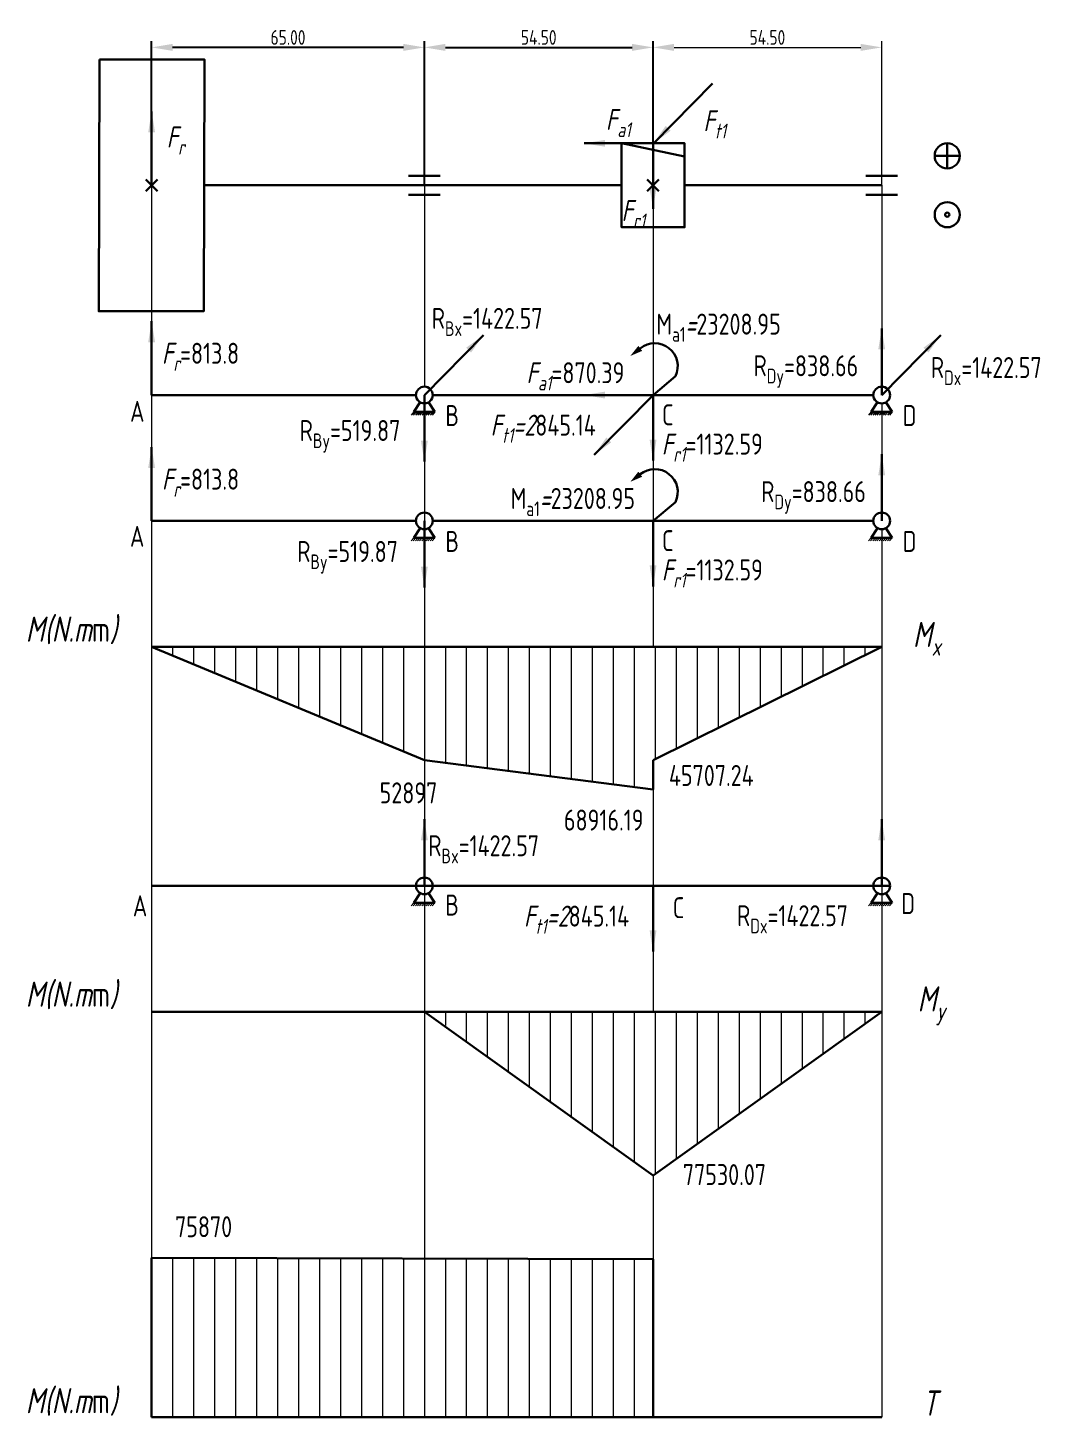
# Model space of a CAD drawing. Header units: millimetres. Extents: x -1216 to -109, y 1015 to 1367.
# Drawn here: x -751.4 to -510.1, y 1018.8 to 1349.9 of the extents above; entities that cross this region are included whole.
import ezdxf

# ---------------------------------------------------------------- set-up
doc = ezdxf.new("R2010")
doc.units = ezdxf.units.MM
doc.header["$MEASUREMENT"] = 0
doc.header["$PDMODE"] = 33
doc.header["$PDSIZE"] = 1
doc.layers.add('AM_0', color=7, linetype='Continuous', lineweight=30)
doc.layers.add('AM_4', color=3, linetype='Continuous', lineweight=15)
doc.styles.get("Standard").update_dxf_attribs({"font": 'tcvn+7284-2003i.ttf', "width": 0.8, "height": 3.5})
doc.styles.add('VKT', font='tcvn+7284-2003i.ttf', dxfattribs={"width": 0.8, "height": 3.5})
doc.dimstyles.new('MyTemplate', dxfattribs={"dimtxt": 3.5, "dimasz": 5, "dimexe": 1.5, "dimexo": 0, "dimtad": 1, "dimtoh": 1, "dimzin": 0, "dimdsep": 46, "dimtxsty": 'Standard', "dimcen": 5, "dimclrd": 3, "dimclre": 3, "dimclrt": 1, "dimadec": 0, "dimazin": 0, "dimtfac": 1, "dimtofl": 0, "dimtmove": 0, "dimatfit": 3, "dimfxl": 1, "dimtolj": 1, "dimtzin": 0, "dimlwd": -1, "dimlwe": -1, "dimarcsym": 0})

# ---------------------------------------------------------------- blocks, each defined once
blk = doc.blocks.new('*D8')
at = {"color": 3, "transparency": 16777216}
for p, q in [((-656.84, 1312.41), (-656.84, 1346.77)), ((-651.84, 1345.27), (-607.34, 1345.27)), ((-602.34, 1312.41), (-602.34, 1346.77))]:
    blk.add_line(p, q, dxfattribs=at)
for points in [[(-651.84, 1346.11), (-651.84, 1344.44), (-656.84, 1345.27)], [(-607.34, 1346.11), (-607.34, 1344.44), (-602.34, 1345.27)]]:
    blk.add_solid(points, dxfattribs=at)
at = {"layer": 'Defpoints', "color": 0, "transparency": 16777216}
for p in [(-602.34, 1345.27), (-656.84, 1312.41), (-602.34, 1312.41)]:
    blk.add_point(p, dxfattribs=at)
at = {"color": 1, "transparency": 16777216, "insert": (-629.59, 1347.65), "char_height": 3.5, "attachment_point": 5}
blk.add_mtext('\\A1;54.50', dxfattribs=at)
blk = doc.blocks.new('*D12')
at = {"color": 3, "transparency": 16777216}
for p, q in [((-721.84, 1312.41), (-721.84, 1346.77)), ((-661.84, 1345.27), (-716.84, 1345.27)), ((-656.84, 1312.41), (-656.84, 1346.77))]:
    blk.add_line(p, q, dxfattribs=at)
for points in [[(-716.84, 1346.11), (-716.84, 1344.44), (-721.84, 1345.27)], [(-661.84, 1346.11), (-661.84, 1344.44), (-656.84, 1345.27)]]:
    blk.add_solid(points, dxfattribs=at)
at = {"layer": 'Defpoints', "color": 0, "transparency": 16777216}
for p in [(-721.84, 1345.27), (-721.84, 1312.41), (-656.84, 1312.41)]:
    blk.add_point(p, dxfattribs=at)
at = {"color": 1, "transparency": 16777216, "insert": (-689.34, 1347.65), "char_height": 3.5, "attachment_point": 5}
blk.add_mtext('\\A1;65.00', dxfattribs=at)
blk = doc.blocks.new('*D13')
at = {"layer": 'AM_4', "color": 3, "transparency": 16777216}
for p, q in [((-602.34, 1312.41), (-602.34, 1346.77)), ((-597.34, 1345.27), (-552.84, 1345.27)), ((-547.84, 1312.41), (-547.84, 1346.77))]:
    blk.add_line(p, q, dxfattribs=at)
for points in [[(-597.34, 1346.11), (-597.34, 1344.44), (-602.34, 1345.27)], [(-552.84, 1346.11), (-552.84, 1344.44), (-547.84, 1345.27)]]:
    blk.add_solid(points, dxfattribs=at)
at = {"layer": 'Defpoints', "color": 0, "transparency": 16777216}
for p in [(-547.84, 1345.27), (-602.34, 1312.41), (-547.84, 1312.41)]:
    blk.add_point(p, dxfattribs=at)
at = {"layer": 'AM_4', "color": 1, "transparency": 16777216, "insert": (-575.09, 1347.65), "char_height": 3.5, "attachment_point": 5}
blk.add_mtext('\\A1;54.50', dxfattribs=at)

msp = doc.modelspace()

# ---------------------------------------------------------------- linework, layer by layer
at = {"layer": 'AM_0'}
for p, q in [((-609.84, 1322.41), (-594.84, 1319.302)), ((-532.22, 1316.425), (-532.22, 1322.425)), ((-529.22, 1319.425), (-535.22, 1319.425)), ((-720.426, 1313.824), (-723.254, 1310.995)), ((-723.254, 1313.824), (-720.426, 1310.995)), ((-709.34, 1312.41), (-656.84, 1312.41)), ((-660.59, 1314.66), (-653.09, 1314.66)), ((-656.84, 1312.41), (-609.84, 1312.41)), ((-600.926, 1313.824), (-603.754, 1310.995)), ((-603.754, 1313.824), (-600.926, 1310.995)), ((-594.84, 1312.41), (-547.84, 1312.41)), ((-551.59, 1314.66), (-544.09, 1314.66)), ((-660.59, 1310.16), (-653.09, 1310.16)), ((-551.59, 1310.16), (-544.09, 1310.16)), ((-721.84, 1262.41), (-658.84, 1262.41)), ((-654.84, 1262.41), (-549.84, 1262.41)), ((-657.857, 1260.687), (-659.34, 1258.41)), ((-655.823, 1260.687), (-654.34, 1258.41)), ((-548.857, 1260.687), (-550.34, 1258.41)), ((-546.823, 1260.687), (-545.34, 1258.41)), ((-659.34, 1258.41), (-654.34, 1258.41)), ((-658.84, 1258.41), (-659.34, 1258.41)), ((-658.34, 1258.41), (-658.84, 1258.41)), ((-658.34, 1258.41), (-657.84, 1258.41)), ((-657.84, 1258.41), (-657.34, 1258.41)), ((-657.34, 1258.41), (-656.84, 1258.41)), ((-656.84, 1258.41), (-656.34, 1258.41)), ((-656.34, 1258.41), (-655.84, 1258.41)), ((-655.34, 1258.41), (-654.84, 1258.41)), ((-654.84, 1258.41), (-654.34, 1258.41)), ((-550.34, 1258.41), (-545.34, 1258.41)), ((-549.84, 1258.41), (-550.34, 1258.41)), ((-549.34, 1258.41), (-549.84, 1258.41)), ((-549.34, 1258.41), (-548.84, 1258.41)), ((-548.84, 1258.41), (-548.34, 1258.41)), ((-548.34, 1258.41), (-547.84, 1258.41)), ((-547.84, 1258.41), (-547.34, 1258.41)), ((-547.34, 1258.41), (-546.84, 1258.41)), ((-546.34, 1258.41), (-545.84, 1258.41)), ((-545.84, 1258.41), (-545.34, 1258.41)), ((-721.84, 1232.41), (-658.84, 1232.41)), ((-654.84, 1232.41), (-549.84, 1232.41)), ((-657.857, 1230.687), (-659.34, 1228.41)), ((-655.823, 1230.687), (-654.34, 1228.41)), ((-548.857, 1230.687), (-550.34, 1228.41)), ((-546.823, 1230.687), (-545.34, 1228.41)), ((-659.34, 1228.41), (-654.34, 1228.41)), ((-658.84, 1228.41), (-659.34, 1228.41)), ((-658.34, 1228.41), (-658.84, 1228.41)), ((-658.34, 1228.41), (-657.84, 1228.41)), ((-657.84, 1228.41), (-657.34, 1228.41)), ((-657.34, 1228.41), (-656.84, 1228.41)), ((-656.84, 1228.41), (-656.34, 1228.41)), ((-656.34, 1228.41), (-655.84, 1228.41)), ((-655.34, 1228.41), (-654.84, 1228.41)), ((-654.84, 1228.41), (-654.34, 1228.41)), ((-550.34, 1228.41), (-545.34, 1228.41)), ((-549.84, 1228.41), (-550.34, 1228.41)), ((-549.34, 1228.41), (-549.84, 1228.41)), ((-549.34, 1228.41), (-548.84, 1228.41)), ((-548.84, 1228.41), (-548.34, 1228.41)), ((-548.34, 1228.41), (-547.84, 1228.41)), ((-547.84, 1228.41), (-547.34, 1228.41)), ((-547.34, 1228.41), (-546.84, 1228.41)), ((-546.34, 1228.41), (-545.84, 1228.41)), ((-545.84, 1228.41), (-545.34, 1228.41)), ((-721.84, 1202.41), (-547.84, 1202.41)), ((-656.84, 1175.41), (-721.84, 1202.41)), ((-602.34, 1175.41), (-547.84, 1202.41)), ((-602.34, 1168.41), (-656.84, 1175.41)), ((-602.34, 1168.41), (-602.34, 1175.41)), ((-545.84, 1145.41), (-721.84, 1145.41)), ((-657.857, 1143.687), (-659.34, 1141.41)), ((-655.823, 1143.687), (-654.34, 1141.41)), ((-548.857, 1143.687), (-550.34, 1141.41)), ((-546.823, 1143.687), (-545.34, 1141.41)), ((-659.34, 1141.41), (-654.34, 1141.41)), ((-658.84, 1141.41), (-659.34, 1141.41)), ((-658.34, 1141.41), (-658.84, 1141.41)), ((-658.34, 1141.41), (-657.84, 1141.41)), ((-657.84, 1141.41), (-657.34, 1141.41)), ((-657.34, 1141.41), (-656.84, 1141.41)), ((-656.84, 1141.41), (-656.34, 1141.41)), ((-656.34, 1141.41), (-655.84, 1141.41)), ((-655.34, 1141.41), (-654.84, 1141.41)), ((-654.84, 1141.41), (-654.34, 1141.41)), ((-550.34, 1141.41), (-545.34, 1141.41)), ((-549.84, 1141.41), (-550.34, 1141.41)), ((-549.34, 1141.41), (-549.84, 1141.41)), ((-549.34, 1141.41), (-548.84, 1141.41)), ((-548.84, 1141.41), (-548.34, 1141.41)), ((-548.34, 1141.41), (-547.84, 1141.41)), ((-547.84, 1141.41), (-547.34, 1141.41)), ((-547.34, 1141.41), (-546.84, 1141.41)), ((-546.34, 1141.41), (-545.84, 1141.41)), ((-545.84, 1141.41), (-545.34, 1141.41)), ((-721.84, 1115.41), (-547.84, 1115.41)), ((-656.84, 1115.41), (-651.84, 1115.41)), ((-602.34, 1076.41), (-656.84, 1115.41)), ((-654.34, 1115.41), (-649.34, 1115.41)), ((-602.34, 1076.41), (-547.84, 1115.41)), ((-721.84, 1018.774), (-721.84, 1056.774)), ((-721.84, 1018.774), (-721.84, 1056.774)), ((-721.84, 1056.774), (-602.34, 1056.41)), ((-602.34, 1056.41), (-602.34, 1018.774)), ((-547.84, 1018.774), (-721.84, 1018.774))]:
    msp.add_line(p, q, dxfattribs=at)
at = {"layer": 'AM_0', "color": 3}
for p, q in [((-602.34, 1262.41), (-596.977, 1266.909)), ((-602.34, 1232.41), (-596.977, 1236.909))]:
    msp.add_line(p, q, dxfattribs=at)
at = {"layer": 'AM_0'}
for points in [[(-734.242, 1342.425), (-709.242, 1342.425), (-709.437, 1282.394), (-734.437, 1282.394)], [(-609.84, 1322.41), (-594.84, 1322.41), (-594.84, 1302.41), (-609.84, 1302.41)]]:
    msp.add_lwpolyline(points, close=True, dxfattribs=at)
at = {"layer": 'AM_0', "color": 3}
for points in [[(-607.761, 1271.716, 0, 1.5, 0), (-605.39, 1273.531, 1.5, 1.5, 0)], [(-607.761, 1241.716, 0, 1.5, 0), (-605.39, 1243.531, 1.5, 1.5, 0)]]:
    msp.add_lwpolyline(points, format="xyseb", dxfattribs=at)
at = {"layer": 'AM_0'}
for centre, radius in [((-532.22, 1319.425), 3), ((-532.22, 1305.394), 3), ((-656.84, 1262.41), 2), ((-547.84, 1262.41), 2), ((-656.84, 1232.41), 2), ((-547.84, 1232.41), 2), ((-656.84, 1145.41), 2), ((-547.84, 1145.41), 2)]:
    msp.add_circle(centre, radius, dxfattribs=at)
at = {"layer": 'AM_0', "color": 3}
for centre in [(-601.934, 1269.266), (-601.934, 1239.266)]:
    msp.add_arc(centre, 5.489, 334.56484, 129.01867, dxfattribs=at)
at = {"layer": 'AM_0'}
msp.add_point((-532.22, 1305.394), dxfattribs=at)
msp.add_point((-532.22, 1305.394), dxfattribs=at)
at = {"layer": 'AM_4'}
for p, q in [((-721.84, 1312.41), (-721.84, 1018.774)), ((-656.84, 1312.41), (-656.84, 1264.41)), ((-602.34, 1312.41), (-602.34, 1202.41)), ((-547.84, 1312.41), (-547.84, 1262.41)), ((-721.84, 1262.41), (-721.84, 1232.41)), ((-656.84, 1260.41), (-656.84, 1202.41)), ((-547.84, 1260.41), (-547.84, 1234.41)), ((-659.34, 1258.41), (-659.983, 1257.643)), ((-658.84, 1258.41), (-659.483, 1257.643)), ((-658.34, 1258.41), (-658.983, 1257.643)), ((-657.84, 1258.41), (-658.483, 1257.643)), ((-657.34, 1258.41), (-657.983, 1257.643)), ((-656.84, 1258.41), (-657.483, 1257.643)), ((-656.34, 1258.41), (-656.983, 1257.643)), ((-655.84, 1258.41), (-656.483, 1257.643)), ((-655.34, 1258.41), (-655.983, 1257.643)), ((-654.84, 1258.41), (-655.483, 1257.643)), ((-654.34, 1258.41), (-654.983, 1257.643)), ((-550.34, 1258.41), (-550.983, 1257.643)), ((-549.84, 1258.41), (-550.483, 1257.643)), ((-549.34, 1258.41), (-549.983, 1257.643)), ((-548.84, 1258.41), (-549.483, 1257.643)), ((-548.34, 1258.41), (-548.983, 1257.643)), ((-547.84, 1258.41), (-548.483, 1257.643)), ((-547.34, 1258.41), (-547.983, 1257.643)), ((-546.84, 1258.41), (-547.483, 1257.643)), ((-546.34, 1258.41), (-546.983, 1257.643)), ((-545.84, 1258.41), (-546.483, 1257.643)), ((-545.34, 1258.41), (-545.983, 1257.643)), ((-547.84, 1230.41), (-547.84, 1018.774)), ((-659.34, 1228.41), (-659.983, 1227.643)), ((-658.84, 1228.41), (-659.483, 1227.643)), ((-658.34, 1228.41), (-658.983, 1227.643)), ((-657.84, 1228.41), (-658.483, 1227.643)), ((-657.34, 1228.41), (-657.983, 1227.643)), ((-656.84, 1228.41), (-657.483, 1227.643)), ((-656.34, 1228.41), (-656.983, 1227.643)), ((-655.84, 1228.41), (-656.483, 1227.643)), ((-655.34, 1228.41), (-655.983, 1227.643)), ((-654.84, 1228.41), (-655.483, 1227.643)), ((-654.34, 1228.41), (-654.983, 1227.643)), ((-550.34, 1228.41), (-550.983, 1227.643)), ((-549.84, 1228.41), (-550.483, 1227.643)), ((-549.34, 1228.41), (-549.983, 1227.643)), ((-548.84, 1228.41), (-549.483, 1227.643)), ((-548.34, 1228.41), (-548.983, 1227.643)), ((-547.84, 1228.41), (-548.483, 1227.643)), ((-547.34, 1228.41), (-547.983, 1227.643)), ((-546.84, 1228.41), (-547.483, 1227.643)), ((-546.34, 1228.41), (-546.983, 1227.643)), ((-545.84, 1228.41), (-546.483, 1227.643)), ((-545.34, 1228.41), (-545.983, 1227.643)), ((-716.84, 1202.41), (-716.84, 1200.333)), ((-711.84, 1202.41), (-711.84, 1198.256)), ((-706.84, 1202.41), (-706.84, 1196.179)), ((-701.84, 1202.41), (-701.84, 1194.102)), ((-696.84, 1202.41), (-696.84, 1192.025)), ((-691.84, 1202.41), (-691.84, 1189.948)), ((-686.84, 1202.41), (-686.84, 1187.871)), ((-681.84, 1202.41), (-681.84, 1185.794)), ((-676.84, 1202.41), (-676.84, 1183.717)), ((-671.84, 1202.41), (-671.84, 1181.64)), ((-666.84, 1202.41), (-666.84, 1179.563)), ((-661.84, 1202.41), (-661.84, 1177.486)), ((-656.84, 1202.41), (-656.84, 1175.41)), ((-651.84, 1202.41), (-651.84, 1174.767)), ((-646.84, 1202.41), (-646.84, 1174.043)), ((-641.84, 1202.41), (-641.84, 1173.483)), ((-636.84, 1202.41), (-636.84, 1172.841)), ((-631.84, 1202.41), (-631.84, 1172.198)), ((-626.84, 1202.41), (-626.84, 1171.556)), ((-621.84, 1202.41), (-621.84, 1170.914)), ((-616.84, 1202.41), (-616.84, 1170.272)), ((-611.84, 1202.41), (-611.84, 1169.63)), ((-606.84, 1202.41), (-606.84, 1168.987)), ((-601.84, 1202.41), (-601.84, 1175.657)), ((-596.84, 1202.41), (-596.84, 1178.134)), ((-591.84, 1202.41), (-591.84, 1180.611)), ((-586.84, 1202.41), (-586.84, 1183.088)), ((-581.84, 1202.41), (-581.84, 1185.565)), ((-576.84, 1202.41), (-576.84, 1188.043)), ((-571.84, 1202.41), (-571.84, 1190.52)), ((-566.84, 1202.41), (-566.84, 1192.997)), ((-561.84, 1202.41), (-561.84, 1195.474)), ((-556.84, 1202.41), (-556.84, 1197.951)), ((-551.84, 1202.41), (-551.84, 1200.428)), ((-656.84, 1175.41), (-656.84, 1145.41)), ((-602.34, 1174.41), (-602.34, 1145.41)), ((-656.84, 1145.41), (-656.84, 1050.667)), ((-602.34, 1145.41), (-602.34, 1115.41)), ((-659.34, 1141.41), (-659.983, 1140.643)), ((-658.84, 1141.41), (-659.483, 1140.643)), ((-658.34, 1141.41), (-658.983, 1140.643)), ((-657.84, 1141.41), (-658.483, 1140.643)), ((-657.34, 1141.41), (-657.983, 1140.643)), ((-656.84, 1141.41), (-657.483, 1140.643)), ((-656.34, 1141.41), (-656.983, 1140.643)), ((-655.84, 1141.41), (-656.483, 1140.643)), ((-655.34, 1141.41), (-655.983, 1140.643)), ((-654.84, 1141.41), (-655.483, 1140.643)), ((-654.34, 1141.41), (-654.983, 1140.643)), ((-550.34, 1141.41), (-550.983, 1140.643)), ((-549.84, 1141.41), (-550.483, 1140.643)), ((-549.34, 1141.41), (-549.983, 1140.643)), ((-548.84, 1141.41), (-549.483, 1140.643)), ((-548.34, 1141.41), (-548.983, 1140.643)), ((-547.84, 1141.41), (-548.483, 1140.643)), ((-547.34, 1141.41), (-547.983, 1140.643)), ((-546.84, 1141.41), (-547.483, 1140.643)), ((-546.34, 1141.41), (-546.983, 1140.643)), ((-545.84, 1141.41), (-546.483, 1140.643)), ((-545.34, 1141.41), (-545.983, 1140.643)), ((-651.84, 1115.41), (-651.84, 1112.1)), ((-646.84, 1115.41), (-646.84, 1108.254)), ((-641.84, 1115.41), (-641.84, 1104.676)), ((-636.84, 1115.41), (-636.84, 1101.098)), ((-631.84, 1115.41), (-631.84, 1097.52)), ((-626.84, 1115.41), (-626.84, 1093.942)), ((-621.84, 1115.41), (-621.84, 1090.364)), ((-616.84, 1115.41), (-616.84, 1086.786)), ((-611.84, 1115.41), (-611.84, 1083.208)), ((-606.84, 1115.41), (-606.84, 1079.63)), ((-601.84, 1115.41), (-601.84, 1076.767)), ((-596.84, 1115.41), (-596.84, 1080.345)), ((-591.84, 1115.41), (-591.84, 1083.923)), ((-586.84, 1115.41), (-586.84, 1087.501)), ((-581.84, 1115.41), (-581.84, 1091.079)), ((-576.84, 1115.41), (-576.84, 1094.657)), ((-571.84, 1115.41), (-571.84, 1098.235)), ((-566.84, 1115.41), (-566.84, 1101.813)), ((-561.84, 1115.41), (-561.84, 1105.391)), ((-556.84, 1115.41), (-556.84, 1108.969)), ((-551.84, 1115.41), (-551.84, 1112.547)), ((-602.34, 1076.41), (-602.34, 1050.536)), ((-716.84, 1056.756), (-716.84, 1018.774)), ((-711.84, 1056.739), (-711.84, 1018.774)), ((-706.84, 1056.721), (-706.84, 1018.774)), ((-701.84, 1056.704), (-701.84, 1018.774)), ((-696.84, 1056.686), (-696.84, 1018.774)), ((-691.84, 1056.669), (-691.84, 1018.774)), ((-686.84, 1056.651), (-686.84, 1018.774)), ((-681.84, 1056.634), (-681.84, 1018.774)), ((-676.84, 1056.616), (-676.84, 1018.774)), ((-671.84, 1056.599), (-671.84, 1018.774)), ((-666.84, 1056.581), (-666.84, 1018.774)), ((-661.84, 1056.564), (-661.84, 1018.774)), ((-656.84, 1056.546), (-656.84, 1018.774)), ((-651.84, 1056.528), (-651.84, 1018.774)), ((-646.84, 1056.528), (-646.84, 1018.774)), ((-641.84, 1056.528), (-641.84, 1018.774)), ((-636.84, 1056.528), (-636.84, 1018.774)), ((-631.84, 1056.528), (-631.84, 1018.774)), ((-626.84, 1056.528), (-626.84, 1018.774)), ((-621.84, 1056.528), (-621.84, 1018.774)), ((-616.84, 1056.528), (-616.84, 1018.774)), ((-611.84, 1056.528), (-611.84, 1018.774)), ((-606.84, 1056.528), (-606.84, 1018.774))]:
    msp.add_line(p, q, dxfattribs=at)

# ---------------------------------------------------------------- texts
at = {"layer": 'AM_0', "attachment_point": 1, "style": 'VKT'}
for s, width, gutter_width, heights, insert, char_height in [('\\A1;{\\fTCVN 7284|b0|i1|c163|p34;F\\H0.7x;\\S^ a1;}', 4.01145, 8.75, [0], (-613.584, 1330.578), 5), ('\\A1;{\\fTCVN 7284|b0|i1|c163|p34;F\\H0.7x;\\S^ t1;}', 4, 8.75, [0], (-590.327, 1330.283), 5), ('\\A1;{\\fTCVN 7284|b0|i1|c163|p34;F\\fTCVN 7284|b0|i1|c0|p34;\\H0.7x;\\S^ r;}', 4.01145, 8.75, [0], (-718.253, 1326.403), 5), ('\\A1;{\\fTCVN 7284|b0|i1|c163|p34;F\\H0.7x;\\S^ r1;}', 4.01145, 8.75, [0], (-609.84, 1308.872), 5), ('\\A1;R{\\H0.7x;\\S^ Bx;}=1422.57', 4.01145, 8.75, [3.43], (-655.075, 1283.193), 5), ('\\A1;M{\\H0.7x;\\S^ a1;\\fTCVN 7284|b0|i1|c163|p34;\\H1.42857x;=}23208.95', 4.01145, 8.75, [3.43], (-601.543, 1281.812), 5), ('\\A1;{\\fTCVN 7284|b0|i1|c163|p34;F\\fTCVN 7284|b0|i1|c0|p34;\\H0.7x;\\S^ r;}=813.8', 4.01145, 8.75, [0], (-719.38, 1274.863), 5), ('\\A1;R{\\H0.7x;\\S^ Dy;}=838.66', 4.01145, 8.75, [3.43], (-578.395, 1271.888), 5), ('\\A1;{\\fTCVN 7284|b0|i1|c163|p34;F\\H0.7x;\\S^ a1;}=870.39', 4.01145, 8.75, [0], (-632.497, 1270.225), 5), ('\\A1;R{\\H0.7x;\\S^ Dx;}=1422.57', 4.01145, 8.75, [3.43], (-536.137, 1271.466), 5), ('A', 4.13379, 6.25, [0], (-726.984, 1261.027), 5), ('B', 4.13379, 6.25, [0], (-651.837, 1260.021), 5), ('C', 4.13379, 6.25, [0], (-600.2, 1260.199), 5), ('D', 4.13379, 6.25, [0], (-542.837, 1260.021), 5), ('\\A1;R{\\H0.7x;\\S^ By;}=519.87', 4.01145, 8.75, [3.43], (-686.566, 1256.455), 5), ('\\A1;{\\fTCVN 7284|b0|i1|c163|p34;F\\H0.7x;\\S^ t1;\\H1.42857x;=2}845.14', 4, 8.75, [0], (-641.05, 1257.727), 5), ('\\A1;{\\fTCVN 7284|b0|i1|c163|p34;F\\H0.7x;\\S^ r1;}=1132.59', 4.01145, 8.75, [0], (-600.254, 1253.219), 5), ('\\A1;{\\fTCVN 7284|b0|i1|c163|p34;F\\fTCVN 7284|b0|i1|c0|p34;\\H0.7x;\\S^ r;}=813.8', 4.01145, 8.75, [0], (-719.38, 1244.863), 5), ('\\A1;R{\\H0.7x;\\S^ Dy;}=838.66', 4.01145, 8.75, [3.43], (-576.575, 1241.887), 5), ('\\A1;M{\\H0.7x;\\S^ a1;\\fTCVN 7284|b0|i1|c163|p34;\\H1.42857x;=}23208.95', 4.01145, 8.75, [3.43], (-636.273, 1240.26), 5), ('A', 4.13379, 6.25, [0], (-727.007, 1231.236), 5), ('B', 4.13379, 6.25, [0], (-651.837, 1230.021), 5), ('C', 4.13379, 6.25, [0], (-600.2, 1230.199), 5), ('D', 4.13379, 6.25, [0], (-542.837, 1230.021), 5), ('\\A1;R{\\H0.7x;\\S^ By;}=519.87', 4.01145, 8.75, [3.43], (-687.152, 1227.62), 5), ('\\A1;{\\fTCVN 7284|b0|i1|c163|p34;F\\H0.7x;\\S^ r1;}=1132.59', 4.01145, 8.75, [0], (-600.254, 1223.219), 5), ('{\\fTCVN 7284|b0|i1|c163|p34;M(N.m}m{\\fTCVN 7284|b0|i1|c163|p34;)}', 22.66969, 17.5, [0], (-751.84, 1209.61), 6), ('\\A1;{\\fTCVN 7284|b0|i1|c163|p34;M\\fTCVN 7284|b0|i1|c0|p34;\\H0.7x;\\S^ x;}', 22.66969, 17.5, [0], (-540.404, 1208.342), 6), ('\\A1;R{\\H0.7x;\\S^ Bx;}=1422.57', 4.01145, 8.75, [3.43], (-655.906, 1157.491), 5), ('A', 4.13379, 6.25, [0], (-726.315, 1143.17), 5), ('B', 4.13379, 6.25, [0], (-651.848, 1143.352), 5), ('C', 4.13379, 6.25, [0], (-597.642, 1142.714), 5), ('D', 4.13379, 6.25, [0], (-543.204, 1143.693), 5), ('\\A1;{\\fTCVN 7284|b0|i1|c163|p34;F\\H0.7x;\\S^ t1;\\H1.42857x;=2}845.14', 4, 8.75, [0], (-633.093, 1140.711), 5), ('\\A1;R{\\H0.7x;\\S^ Dx;}=1422.57', 4.01145, 8.75, [3.43], (-582.317, 1140.814), 5), ('{\\fTCVN 7284|b0|i1|c163|p34;M(N.m}m{\\fTCVN 7284|b0|i1|c163|p34;)}', 22.66969, 17.5, [0], (-751.84, 1122.61), 6), ('\\A1;{\\fTCVN 7284|b0|i1|c163|p34;M\\fTCVN 7284|b0|i1|c0|p34;\\H0.7x;\\S^ y;}', 22.66969, 17.5, [0], (-539.29, 1121.488), 6), ('{\\fTCVN 7284|b0|i1|c163|p34;M(N.m}m{\\fTCVN 7284|b0|i1|c163|p34;)}', 22.66969, 17.5, [0], (-751.847, 1025.707), 6), ('{\\fTCVN 7284|b0|i1|c163|p34;T}', 22.66969, 17.5, [0], (-538.156, 1025.136), 6)]:
    msp.add_mtext_dynamic_manual_height_columns(s, width=width, gutter_width=gutter_width, heights=heights, dxfattribs=dict(at, insert=insert, char_height=char_height))
at = {"layer": 'AM_0', "char_height": 5, "attachment_point": 1}
for s, width, insert in [('45707.24', 19.62542, (-598.557, 1174.235)), ('52897', 16.2226, (-667.493, 1170.091)), ('68916.19', 19.62542, (-623.582, 1163.602)), ('77530.07', 18.77167, (-595.239, 1079.101)), ('75870', 18.77167, (-716.262, 1066.677))]:
    msp.add_mtext_dynamic_manual_height_columns(s, width=width, gutter_width=17.5, heights=[0], dxfattribs=dict(at, insert=insert))

# ---------------------------------------------------------------- dimensions: what is measured, and where the dimension line sits
for base, p2, picture, middle in [((-721.84, 1345.273), (-721.84, 1312.41), '*D12', (-689.34, 1347.648)), ((-602.34, 1345.272), (-602.34, 1312.41), '*D8', (-629.59, 1347.647))]:
    dim = msp.add_linear_dim(base=base, p1=(-656.84, 1312.41), p2=p2, dimstyle='MyTemplate')
    dim.commit()
    dim.dimension.update_dxf_attribs({"geometry": picture, "text_midpoint": middle})
at = {"layer": 'AM_4'}
dim = msp.add_linear_dim(base=(-547.84, 1345.274), p1=(-602.34, 1312.41), p2=(-547.84, 1312.41), dimstyle='MyTemplate', dxfattribs=at)
dim.commit()
dim.dimension.update_dxf_attribs({"geometry": '*D13', "text_midpoint": (-575.09, 1347.649)})

# ---------------------------------------------------------------- leaders
at = {"layer": 'AM_0'}
for points in [[(-602.262, 1322.404), (-588.21, 1336.666)], [(-642.787, 1276.671), (-656.84, 1262.41)], [(-533.787, 1276.671), (-547.84, 1262.41)], [(-618.759, 1262.41), (-602.34, 1262.41)], [(-616.392, 1248.148), (-602.34, 1262.41)]]:
    msp.add_leader(points, dimstyle='MyTemplate', dxfattribs=at)
for points in [[(-721.84, 1330.008), (-721.84, 1312.41)], [(-618.759, 1322.41), (-602.34, 1322.41)], [(-602.34, 1306.808), (-602.34, 1322.41)], [(-721.84, 1280.008), (-721.84, 1262.41)], [(-547.84, 1278.282), (-547.84, 1262.41)], [(-656.84, 1246.537), (-656.84, 1262.41)], [(-602.34, 1246.808), (-602.34, 1262.41)], [(-721.84, 1250.008), (-721.84, 1232.41)], [(-547.84, 1248.282), (-547.84, 1232.41)], [(-656.84, 1216.537), (-656.84, 1232.41)], [(-602.34, 1216.808), (-602.34, 1232.41)], [(-656.84, 1161.282), (-656.84, 1145.41)], [(-547.84, 1161.282), (-547.84, 1145.41)], [(-602.34, 1129.808), (-602.34, 1145.41)]]:
    msp.add_leader(points, dimstyle='MyTemplate', override={"dimgap": 0.625, "dimtad": 0}, dxfattribs=at)

doc.saveas('drawing.dxf')
